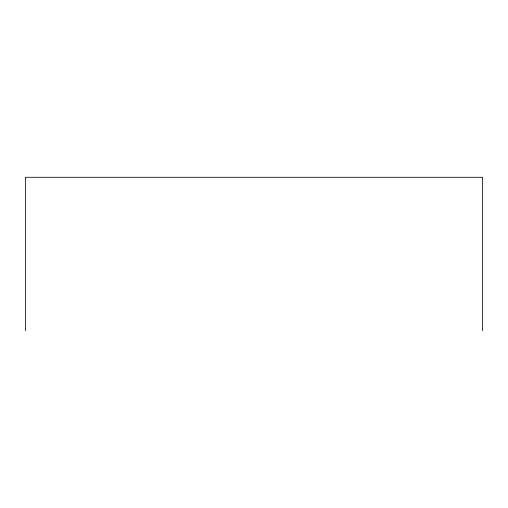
<?xml version="1.0" encoding="UTF-8"?>
<svg xmlns="http://www.w3.org/2000/svg" width="508" height="508" viewBox="0 0 508 508"><rect width="100%" height="100%" fill="white"/><g stroke="black" fill="none" stroke-linecap="round" stroke-linejoin="round"><path stroke-width="0.76" d="M482.6 330.714L482.6 177.286L25.4 177.286L25.4 330.714"/></g></svg>
